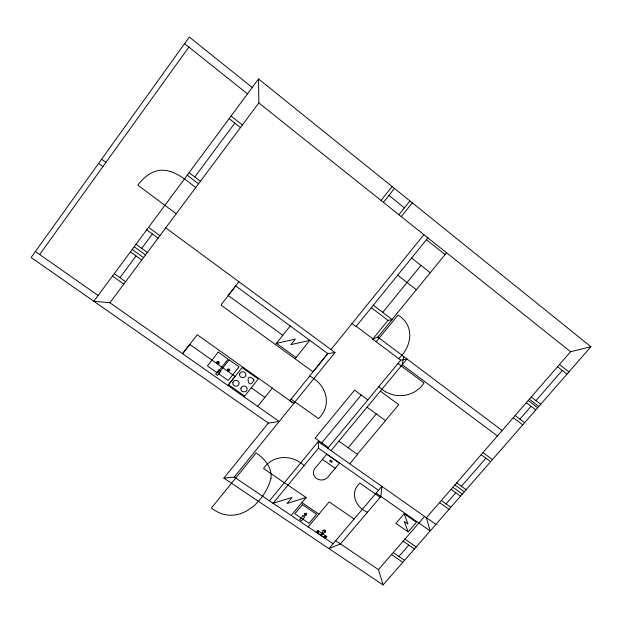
<?xml version="1.0" encoding="UTF-8"?>
<svg xmlns="http://www.w3.org/2000/svg" width="622" height="622" viewBox="0 0 622 622"><rect width="100%" height="100%" fill="white"/><g stroke="black" fill="none" stroke-linecap="round" stroke-linejoin="round"><path stroke-width="0.93" d="M403.732 356.538L402.263 364.733L497.398 435.983M39.66 254.515L188.878 47.093M258.542 78.94L93.821 301.258L109.9 302.766L279.27 421.506L268.346 423.092L223.889 478.124L383.074 584.929L590.9 346.726L258.542 78.94L258.822 102.918L109.9 302.766M119.953 277.669L136.07 255.984M141.715 248.388L152.398 234.012M194.779 176.967L234.797 123.117M182.549 353.693L189.726 344.401L235.046 376.372L227.862 385.461M182.611 353.716L197.252 334.76L272.335 388.089L257.679 406.368M238.934 281.766L220.95 305.044L313.045 371.808L327.786 353.584L334.986 352.503L165.724 227.854M381.045 200.463L392.078 186.53M383.409 202.352L394.441 188.435M275.445 344.549L290.186 325.982M244.112 396.828L258.223 379.023L242.106 367.579L228.554 384.738L244.671 396.043M398.951 214.761L409.976 200.953M401.291 216.627L412.316 202.834M295.053 358.762L309.795 340.374L290.894 344.65L295.318 339.099L276.347 343.406M334.986 352.503L234.222 477.105L223.889 478.124M330.997 349.564L423.901 234.673M427.928 237.892L355.986 326.604L351.99 323.611M382.748 312.361L420.985 265.384M331.021 450.623L407.013 359.003L400.731 360.169L372.695 339.138L388.011 320.392L392.155 319.537L373.332 305.2M444.979 254.623L446.526 252.734M392.07 319.467L445.08 254.577L426.404 239.688M372.695 339.138L377.826 337.062L392.155 319.537M376.178 341.75L398.018 315.051C415.022 325.368 412.028 346.687 398.648 358.606M269.443 500.827L318.239 441.636L435.89 524.393M321.745 442.825L361.203 395.024M273.05 503.252L318.495 448.221L318.239 441.636M327.74 448.314L400.731 360.169M291.182 515.467L306.133 497.522L288.002 485.144M348.141 447.778L376.326 413.941M335.196 468.304L339.48 463.165L326.744 454.231L316.334 466.78C306.941 476.273 322.631 485.798 329.046 475.612L335.196 468.304L322.453 459.401M385.446 420.565L398.756 404.665L380.384 391.176M357.347 454.293L385.531 420.62L367.073 407.223M349.735 463.787L357.557 454.449L338.842 441.192M308.178 526.912L329.178 501.907L354.105 519.012M317.204 532.774L318.62 531.095M320.462 534.974L322.46 532.611L323.145 530.317L324.381 529.936L325.438 530.589L325.531 531.927L323.253 533.14L321.255 535.503M324.474 537.672L325.92 536.024M404.199 513.741L395.903 523.374L408.172 531.896L416.468 522.324L404.199 513.741L407.954 524.074L404.207 521.461L408.172 531.896M383.074 584.929L378.479 569.604L424.601 516.447M590.9 346.726L570.568 351.741L426.412 517.722L430.175 530.939L376.123 493.114M398.92 556.441L408.802 545.082M446.083 503.913L455.809 492.741M461.423 486.287L485.868 458.212M519.899 419.119L531.064 406.29M535.985 400.638L562.265 370.448M306.102 497.499L287.022 503.556L292.091 497.444L273.089 503.206M217.311 363.816L219.224 363.209L218.991 361.67L216.977 361.623L216.915 363.536M227.877 371.272L229.782 370.665L229.557 369.141L227.551 369.087L227.481 371M335.67 540.705L378.479 569.604M322.32 532.774L323.106 533.303M321.885 533.295L317.687 530.465L316.271 532.144L325.462 538.341L326.877 536.669L322.67 533.824M234.222 477.105L333.112 543.706M301.927 502.568L318.923 514.13M287.947 485.214L263.565 468.576C272.731 454.402 292.612 454.402 304.104 465.645M393.26 552.569L404.564 560.298M391.502 554.591L402.807 562.311M367.485 512.217C355.628 507.645 349.269 492.453 359.866 483.084L380.197 497.297M404.906 539.142L416.204 546.956M403.142 541.179L414.439 548.977M268.346 423.092L31.1 257.469L189.313 37.071L252.213 87.477M318.495 448.221L378.51 490.307M35.376 251.513L98.105 295.473M328.377 447.498L315.082 438.137L354.548 390.173L367.827 399.853M251.288 387.817L264.871 397.396M291.08 399.145L318.55 418.583C332.793 404.728 326.262 384.256 309.639 376.085M112.473 276.075L123.801 284.114M439.536 502.607L449.014 509.356M114.285 273.641L125.605 281.688M272.28 388.151L293.879 403.484L289.868 400.646L327.786 353.537L235.606 285.895L228.212 295.458L282.8 335.289M441.34 500.531L450.81 507.288M451.067 489.335L460.537 496.138M132.222 249.43L143.55 257.609M454.869 484.958L464.339 491.792M130.395 251.894L141.723 260.058M452.878 487.244L462.356 494.062M136.039 244.275L147.367 252.485M134.212 246.74L145.54 254.942M456.68 482.866L466.15 489.708M276.425 343.313L296.033 357.541M146.722 229.86L158.05 238.148M148.565 227.364L159.901 235.668M378.868 386.573C391.588 399.728 413.793 398.562 424.017 382.958L397.987 363.489M482.975 452.591L492.437 459.58M481.125 454.721L490.587 461.703M98.61 163.423L102.902 166.603M176.244 213.743L137.859 185.208C143.052 178.079 150.283 171.781 159.263 170.366C173.647 168.834 185.162 179.548 195.743 187.564M101.611 159.232L105.911 162.42M356.204 326.309L372.928 338.858M377.826 337.062L502.133 430.533M187.206 175.21L198.542 183.801M515.172 415.519L524.61 422.703M371.295 307.68L388.011 320.392M513.29 417.689L522.729 424.857M189.104 172.652L200.44 181.259M526.336 402.659L535.775 409.906M531.266 396.991L540.697 404.269M529.369 399.176L538.8 406.446M528.233 400.482L537.672 407.737M397.683 275.204L416.375 289.735M231.065 116.026L242.401 124.952M411.577 257.99L430.292 272.716M229.114 118.654L240.457 127.564M559.481 364.508L568.897 371.948M557.545 366.731L566.961 374.156M184.578 43.664L247.478 93.868M258.822 102.918L570.568 351.741M388.921 195.409L404.456 207.865M232.853 382.569C231.812 386.472 238.164 387.638 239.019 383.976C240.069 380.073 233.701 378.899 232.853 382.569M239.625 374.009C238.568 377.927 244.944 379.101 245.799 375.424C246.864 371.505 240.473 370.315 239.625 374.009M240.955 388.268C239.913 392.155 246.242 393.306 247.097 389.66C248.147 385.764 241.802 384.614 240.955 388.268M253.947 379.988C247.875 392.669 244.586 369.499 253.947 379.988M381.854 486.381L380.905 496.457L340.452 543.939L328.945 548.612L381.854 486.381M217.226 362.261L217.583 363.302L218.68 362.953L218.322 361.911L217.226 362.261M227.8 369.725L228.157 370.759L229.246 370.409L228.888 369.382L227.8 369.725M304.788 514.021L305.099 514.954L306.133 514.627L305.822 513.694L304.788 514.021M304.282 513.795L304.827 515.42L306.638 514.853L306.094 513.228L304.282 513.795M270.967 478.388C264.389 503.501 236.5 527.79 211.433 508.003L256.077 452.94C264.498 458.546 272.312 467.612 270.967 478.388M218.221 352.099L207.421 365.923L217.327 372.889L228.126 359.127L218.221 352.099M218.96 369.779L215.609 374.047L217.529 375.393L220.88 371.132L218.96 369.779M229.191 359.835L218.392 373.589L228.235 380.501L239.035 366.817L229.191 359.835M330.329 460.148L329.606 461.011L331.627 462.426L332.35 461.563L330.329 460.148M302.401 504.675L294.859 513.725L309.017 523.281L316.559 514.301L302.401 504.675M303 515.669L299.75 519.564L301.514 520.754L304.772 516.866L303 515.669M318.48 532.082L317.92 531.919L318.48 532.082M324.878 536.397L325.197 536.825L324.878 536.397M323.137 530.364C326.985 534.321 325.57 529.726 323.137 530.364"/></g></svg>
